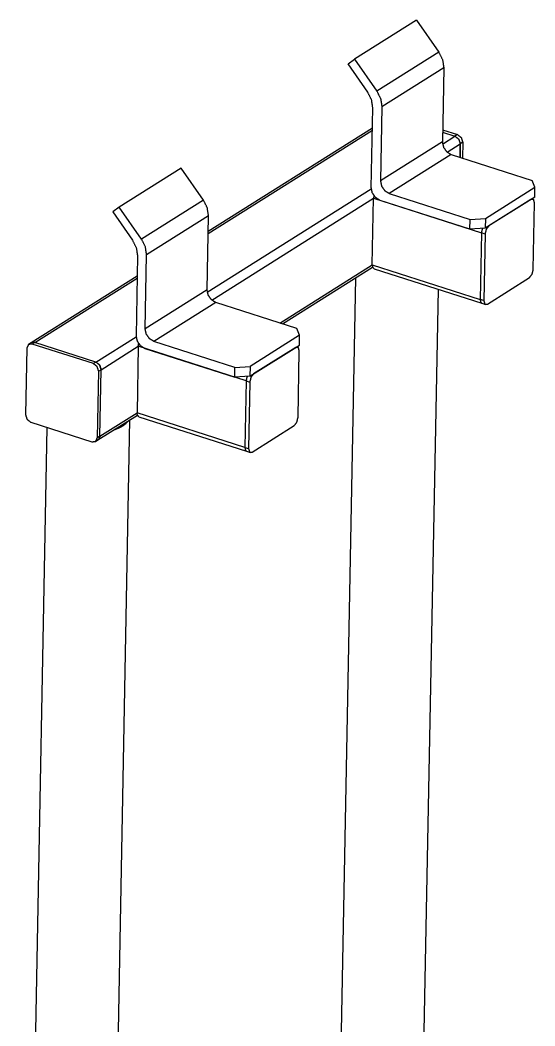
# Model space of a CAD drawing. Header units: millimetres. Extents: x 0 to 420, y 0 to 297.
# Drawn here: x 314.5 to 361.7, y 143.9 to 236 of the extents above; entities that cross this region are included whole.
import ezdxf

# ---------------------------------------------------------------- set-up
doc = ezdxf.new("R2010")
doc.units = ezdxf.units.MM
doc.layers.add('101', color=7, linetype='Continuous', true_color=0xffffff)

msp = doc.modelspace()

# ---------------------------------------------------------------- linework, layer by layer
at = {"layer": '101', "color": 92, "linetype": 'Continuous', "lineweight": 25}
for p, q in [((350.851, 236.039), (345.179, 232.47)), ((350.851, 236.039), (352.896, 233.097)), ((344.585, 232.023), (345.179, 232.47)), ((345.179, 232.47), (347.224, 229.528)), ((352.896, 233.097), (347.224, 229.528)), ((346.393, 229.421), (344.585, 232.023)), ((353.354, 231.675), (347.682, 228.106)), ((353.354, 231.675), (353.225, 224.879)), ((346.712, 220.678), (346.852, 227.999)), ((347.682, 228.106), (347.553, 221.31)), ((331.771, 216.494), (346.813, 225.961)), ((346.816, 226.141), (331.774, 216.674)), ((353.239, 224.683), (354.379, 225.401)), ((353.241, 225.766), (354.379, 225.401)), ((353.225, 224.879), (347.553, 221.31)), ((353.652, 223.942), (354.863, 224.705)), ((354.84, 223.459), (354.863, 224.705)), ((354.031, 223.719), (348.359, 220.149)), ((354.031, 223.719), (361.442, 221.339)), ((329.298, 222.475), (323.627, 218.906)), ((331.343, 219.533), (329.298, 222.475)), ((361.698, 220.718), (361.442, 221.339)), ((331.687, 211.12), (346.715, 220.577)), ((357.161, 217.862), (361.698, 220.718)), ((361.681, 219.822), (361.698, 220.718)), ((331.343, 219.533), (325.671, 215.964)), ((332.1, 210.379), (346.922, 219.707)), ((346.807, 213.615), (346.923, 219.707)), ((346.923, 219.707), (356.804, 216.534)), ((355.753, 216.874), (347.519, 219.518)), ((348.359, 220.149), (355.77, 217.77)), ((361.681, 219.822), (357.144, 216.966)), ((323.627, 218.906), (323.032, 218.459)), ((325.671, 215.964), (323.627, 218.906)), ((323.032, 218.459), (324.841, 215.857)), ((331.801, 218.111), (326.13, 214.542)), ((331.672, 211.315), (331.801, 218.111)), ((355.753, 216.874), (355.77, 217.77)), ((355.77, 217.77), (357.161, 217.862)), ((357.161, 217.862), (357.144, 216.966)), ((357.144, 216.966), (355.753, 216.874)), ((356.804, 216.534), (356.688, 210.442)), ((325.299, 214.435), (325.16, 207.114)), ((326, 207.746), (326.13, 214.542)), ((338.325, 208.277), (346.807, 213.615)), ((338.577, 208.196), (346.839, 213.396)), ((346.807, 213.615), (356.688, 210.442)), ((346.964, 213.258), (356.845, 210.085)), ((325.264, 212.577), (315.554, 206.466)), ((315.884, 206.496), (325.261, 212.397)), ((345.273, 212.41), (342.903, 87.869)), ((331.672, 211.315), (326, 207.746)), ((350.502, 87.724), (352.855, 211.364)), ((332.478, 210.155), (326.807, 206.585)), ((339.889, 207.775), (332.478, 210.155)), ((340.145, 207.154), (339.889, 207.775)), ((321.483, 204.698), (315.884, 206.496)), ((321.483, 204.698), (325.163, 207.014)), ((334.217, 204.206), (326.807, 206.585)), ((340.145, 207.154), (335.608, 204.298)), ((340.128, 206.258), (340.145, 207.154)), ((321.967, 204.002), (325.37, 206.143)), ((325.37, 206.143), (325.254, 200.051)), ((335.251, 202.97), (325.37, 206.143)), ((325.966, 205.954), (334.2, 203.31)), ((335.591, 203.402), (340.128, 206.258)), ((321.851, 197.909), (321.967, 204.002)), ((334.2, 203.31), (334.217, 204.206)), ((334.217, 204.206), (335.608, 204.298)), ((335.608, 204.298), (335.591, 203.402)), ((335.591, 203.402), (334.2, 203.31)), ((335.251, 202.97), (335.135, 196.878)), ((321.851, 197.909), (325.255, 200.051)), ((335.135, 196.878), (325.254, 200.051)), ((321.677, 197.56), (325.287, 199.832)), ((322.143, 69.877), (324.608, 199.403)), ((325.411, 199.694), (335.292, 196.521)), ((316.994, 198.712), (314.545, 70.021))]:
    msp.add_line(p, q, dxfattribs=at)
at = {"layer": '101', "color": 72, "linetype": 'Continuous', "lineweight": 25}
for p, q in [((353.245, 225.981), (354.606, 225.544)), ((353.241, 225.766), (354.379, 225.401)), ((354.606, 225.544), (354.379, 225.401)), ((354.863, 224.705), (354.84, 223.459)), ((355.09, 224.848), (354.863, 224.705)), ((355.09, 224.848), (355.062, 223.388)), ((361.341, 219.608), (357.484, 217.18)), ((361.514, 219.641), (361.435, 219.667)), ((361.555, 213.192), (361.671, 219.284)), ((356.804, 216.534), (356.688, 210.442)), ((357.133, 216.429), (356.804, 216.534)), ((357.133, 216.429), (357.017, 210.336)), ((357.347, 210.013), (361.204, 212.44)), ((357.017, 210.336), (356.688, 210.442)), ((356.845, 210.085), (357.174, 209.979)), ((315.884, 206.496), (315.657, 206.353)), ((321.483, 204.698), (315.884, 206.496)), ((315.153, 205.974), (315.037, 199.882)), ((315.554, 206.466), (315.327, 206.323)), ((321.257, 204.555), (315.657, 206.353)), ((339.788, 206.044), (335.931, 203.616)), ((339.961, 206.077), (339.882, 206.103)), ((340.002, 199.628), (340.118, 205.72)), ((321.483, 204.698), (321.257, 204.555)), ((321.624, 197.767), (321.74, 203.859)), ((321.967, 204.002), (321.74, 203.859)), ((321.851, 197.909), (321.967, 204.002)), ((335.251, 202.97), (335.135, 196.878)), ((335.251, 202.97), (335.581, 202.865)), ((335.581, 202.865), (335.465, 196.772)), ((315.521, 199.186), (321.12, 197.388)), ((335.795, 196.449), (339.652, 198.876)), ((321.45, 197.417), (321.677, 197.56)), ((321.851, 197.909), (321.624, 197.767)), ((335.135, 196.878), (335.465, 196.772)), ((335.292, 196.521), (335.622, 196.415))]:
    msp.add_line(p, q, dxfattribs=at)
at = {"layer": '101', "color": 92, "linetype": 'Continuous', "lineweight": 25}
for points, knots in [([(352.896, 233.097), (353.241, 232.401), (353.354, 231.675)], [0, 0, 0.514079, 1, 1]), ([(347.224, 229.528), (347.57, 228.832), (347.682, 228.106)], [0, 0, 0.514086, 1, 1]), ([(346.852, 227.999), (346.739, 228.725), (346.393, 229.421)], [0, 0, 0.485913, 1, 1]), ([(354.379, 225.401), (354.726, 225.131), (354.863, 224.705)], [0, 0, 0.494781, 1, 1]), ([(353.225, 224.879), (353.326, 224.396), (353.621, 223.971), (354.031, 223.719)], [0, 0, 0.331084, 0.677717, 1, 1]), ([(347.553, 221.31), (347.655, 220.826), (347.95, 220.402), (348.359, 220.149)], [0, 0, 0.331071, 0.677716, 1, 1]), ([(347.519, 219.518), (347.109, 219.77), (346.814, 220.195), (346.712, 220.678)], [0, 0, 0.322304, 0.66893, 1, 1]), ([(331.801, 218.111), (331.689, 218.837), (331.343, 219.533)], [0, 0, 0.485911, 1, 1]), ([(346.957, 219.946), (346.932, 219.824), (346.923, 219.707)], [0, 0, 0.513024, 1, 1]), ([(356.898, 216.95), (356.83, 216.742), (356.804, 216.534)], [0, 0, 0.511831, 1, 1]), ([(324.841, 215.857), (325.187, 215.161), (325.299, 214.435)], [0, 0, 0.51409, 1, 1]), ([(326.13, 214.542), (326.017, 215.268), (325.671, 215.964)], [0, 0, 0.485923, 1, 1]), ([(346.807, 213.615), (346.846, 213.378), (346.964, 213.258)], [0, 0, 0.588959, 1, 1]), ([(332.478, 210.155), (332.069, 210.407), (331.774, 210.832), (331.672, 211.315)], [0, 0, 0.322294, 0.668928, 1, 1]), ([(356.688, 210.442), (356.727, 210.205), (356.845, 210.085)], [0, 0, 0.588959, 1, 1]), ([(326.807, 206.585), (326.397, 206.838), (326.102, 207.262), (326, 207.746)], [0, 0, 0.322294, 0.668928, 1, 1]), ([(315.884, 206.496), (315.709, 206.517), (315.554, 206.466)], [0, 0, 0.521368, 1, 1]), ([(325.16, 207.114), (325.262, 206.631), (325.557, 206.206), (325.966, 205.954)], [0, 0, 0.331066, 0.677697, 1, 1]), ([(325.37, 206.143), (325.38, 206.26), (325.404, 206.382)], [0, 0, 0.486935, 1, 1]), ([(321.483, 204.698), (321.83, 204.428), (321.967, 204.002)], [0, 0, 0.494785, 1, 1]), ([(335.346, 203.386), (335.278, 203.178), (335.251, 202.97)], [0, 0, 0.511841, 1, 1]), ([(325.411, 199.694), (325.294, 199.814), (325.254, 200.051)], [0, 0, 0.411079, 1, 1]), ([(323.945, 198.853), (324.234, 199.069), (324.445, 199.303)], [0, 0, 0.533885, 1, 1]), ([(323.16, 198.494), (323.584, 198.659), (323.945, 198.853)], [0, 0, 0.526683, 1, 1]), ([(321.851, 197.909), (321.804, 197.703), (321.677, 197.56)], [0, 0, 0.527078, 1, 1]), ([(335.135, 196.878), (335.175, 196.641), (335.292, 196.521)], [0, 0, 0.588963, 1, 1])]:
    msp.add_open_spline(points, degree=1, knots=knots, dxfattribs=at)
at = {"layer": '101', "color": 72, "linetype": 'Continuous', "lineweight": 25}
for points, knots in [([(354.379, 225.401), (354.726, 225.131), (354.863, 224.705)], [0, 0, 0.494781, 1, 1]), ([(354.606, 225.544), (354.953, 225.274), (355.09, 224.848)], [0, 0, 0.494799, 1, 1]), ([(361.671, 219.284), (361.578, 219.602), (361.341, 219.608)], [0, 0, 0.581704, 1, 1]), ([(356.898, 216.95), (356.83, 216.742), (356.804, 216.534)], [0, 0, 0.511831, 1, 1]), ([(357.484, 217.18), (357.24, 216.872), (357.133, 216.429)], [0, 0, 0.463404, 1, 1]), ([(361.204, 212.44), (361.448, 212.749), (361.555, 213.192)], [0, 0, 0.463383, 1, 1]), ([(356.688, 210.442), (356.727, 210.205), (356.845, 210.085)], [0, 0, 0.588959, 1, 1]), ([(357.017, 210.336), (357.11, 210.019), (357.347, 210.013)], [0, 0, 0.581703, 1, 1]), ([(315.884, 206.496), (315.709, 206.517), (315.554, 206.466)], [0, 0, 0.521368, 1, 1]), ([(315.657, 206.353), (315.305, 206.308), (315.153, 205.974)], [0, 0, 0.492111, 1, 1]), ([(340.118, 205.72), (340.026, 206.038), (339.788, 206.044)], [0, 0, 0.581704, 1, 1]), ([(321.967, 204.002), (321.83, 204.428), (321.483, 204.698)], [0, 0, 0.505215, 1, 1]), ([(321.74, 203.859), (321.603, 204.285), (321.257, 204.555)], [0, 0, 0.505201, 1, 1]), ([(335.346, 203.386), (335.278, 203.178), (335.251, 202.97)], [0, 0, 0.511841, 1, 1]), ([(335.931, 203.616), (335.688, 203.307), (335.581, 202.865)], [0, 0, 0.463404, 1, 1]), ([(315.037, 199.882), (315.175, 199.455), (315.521, 199.186)], [0, 0, 0.505225, 1, 1]), ([(339.652, 198.876), (339.895, 199.185), (340.002, 199.628)], [0, 0, 0.463383, 1, 1]), ([(321.12, 197.388), (321.473, 197.433), (321.624, 197.767)], [0, 0, 0.492131, 1, 1]), ([(321.677, 197.56), (321.804, 197.703), (321.851, 197.909)], [0, 0, 0.472922, 1, 1]), ([(335.135, 196.878), (335.175, 196.641), (335.292, 196.521)], [0, 0, 0.588963, 1, 1]), ([(335.465, 196.772), (335.557, 196.455), (335.795, 196.449)], [0, 0, 0.581704, 1, 1])]:
    msp.add_open_spline(points, degree=1, knots=knots, dxfattribs=at)

doc.saveas('drawing.dxf')
